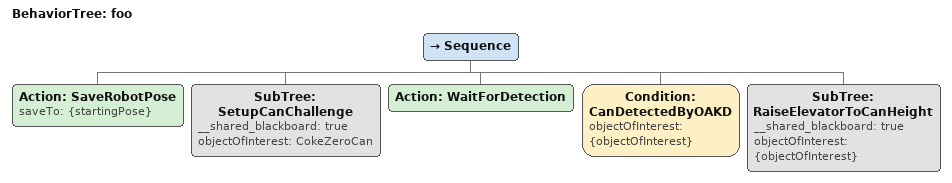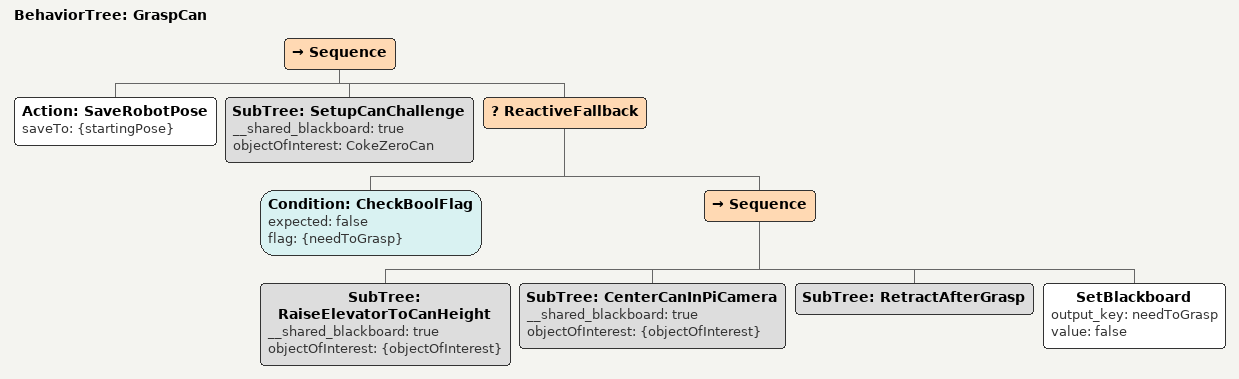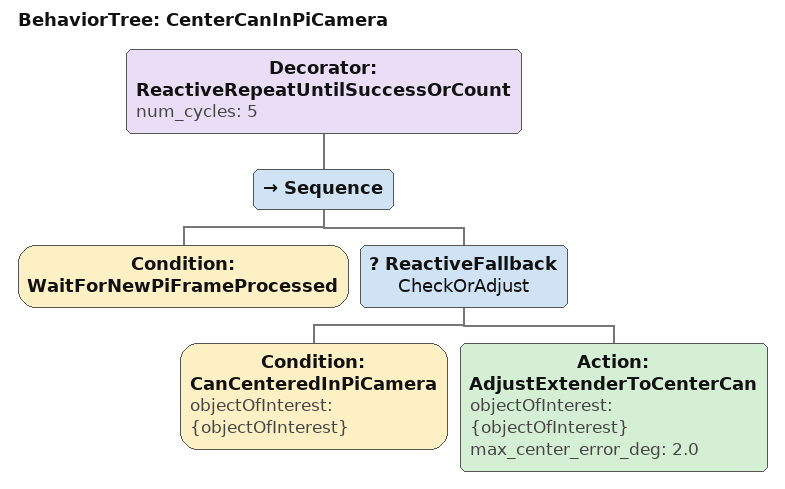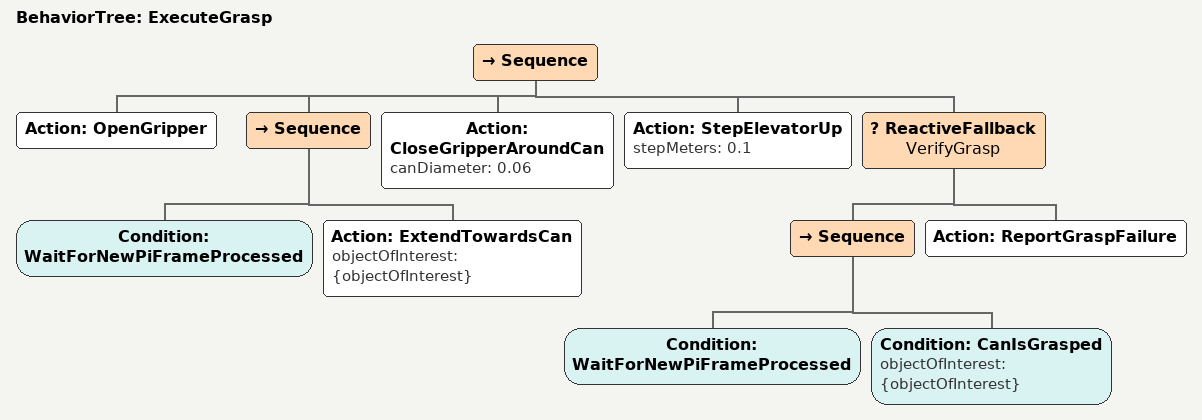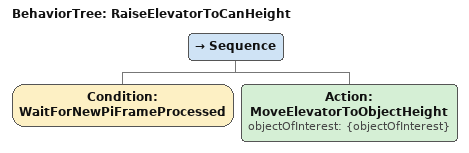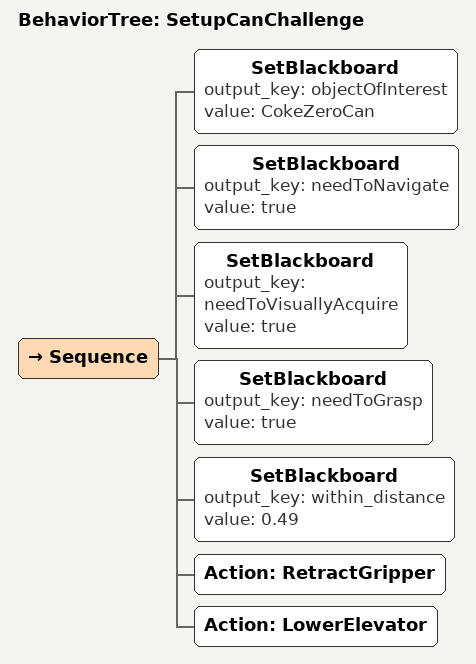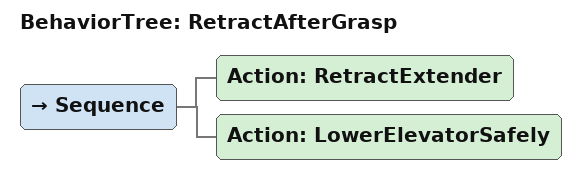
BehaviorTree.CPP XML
<?xml version="1.0"?>
<root main_tree_to_execute="foo">
    <BehaviorTree ID="foo">
        <Sequence>
            <Action ID="SaveRobotPose" saveTo="{startingPose}" />
            <SubTree ID="SetupCanChallenge" __shared_blackboard="true"
                objectOfInterest="CokeZeroCan" />
            <Action ID="WaitForDetection" />
            <Condition ID="CanDetectedByOAKD" objectOfInterest="{objectOfInterest}" />
            <SubTree ID="RaiseElevatorToCanHeight" __shared_blackboard="true"
                objectOfInterest="{objectOfInterest}" />
        </Sequence>
    </BehaviorTree>
    <BehaviorTree ID="GraspCan">
        <Sequence>
            <!-- Initialize blackboard -->
            <Action ID="SaveRobotPose" saveTo="{startingPose}" />
            <SubTree ID="SetupCanChallenge" __shared_blackboard="true"
                objectOfInterest="CokeZeroCan" />

            <!-- Main grasp logic -->
            <ReactiveFallback>
                <Condition ID="CheckBoolFlag" expected="false" flag="{needToGrasp}" />
                <Sequence>
                    <SubTree ID="RaiseElevatorToCanHeight" __shared_blackboard="true"
                        objectOfInterest="{objectOfInterest}" />
                    <SubTree ID="CenterCanInPiCamera" __shared_blackboard="true"
                        objectOfInterest="{objectOfInterest}" />
                    <SubTree ID="RetractAfterGrasp" />
                    <SetBlackboard output_key="needToGrasp" value="false" />
                </Sequence>
            </ReactiveFallback>
        </Sequence>
    </BehaviorTree>

    <BehaviorTree ID="CenterCanInPiCamera">
        <Decorator ID="ReactiveRepeatUntilSuccessOrCount" num_cycles="5">
            <Sequence>
                <Condition ID="WaitForNewPiFrameProcessed" />
                <ReactiveFallback name="CheckOrAdjust">
                    <Condition ID="CanCenteredInPiCamera" objectOfInterest="{objectOfInterest}" />
                    <Action ID="AdjustExtenderToCenterCan" objectOfInterest="{objectOfInterest}"
                        max_center_error_deg="2.0" />
                </ReactiveFallback>
            </Sequence>
        </Decorator>
    </BehaviorTree>

    <BehaviorTree ID="ExecuteGrasp">
        <Sequence>
            <Action ID="OpenGripper" />
            <Sequence>
                <Condition ID="WaitForNewPiFrameProcessed" />
                <Action ID="ExtendTowardsCan" objectOfInterest="{objectOfInterest}" />
            </Sequence>
            <Action ID="CloseGripperAroundCan" canDiameter="0.06" />
            <Action ID="StepElevatorUp" stepMeters="0.1" />
            <ReactiveFallback name="VerifyGrasp">
                <Sequence>
                    <Condition ID="WaitForNewPiFrameProcessed" />
                    <Condition ID="CanIsGrasped" objectOfInterest="{objectOfInterest}" />
                </Sequence>
                <Action ID="ReportGraspFailure" />
            </ReactiveFallback>
        </Sequence>
    </BehaviorTree>

    <BehaviorTree ID="RaiseElevatorToCanHeight">
        <Sequence>
            <!-- Wait for vision system to be ready -->
            <Condition ID="WaitForNewPiFrameProcessed" />

            <!-- One-shot elevator move from OAK-D object Z height -->
            <Action ID="MoveElevatorToObjectHeight" objectOfInterest="{objectOfInterest}" />
        </Sequence>
    </BehaviorTree>

    <BehaviorTree ID="SetupCanChallenge">
        <Sequence>
            <SetBlackboard output_key="objectOfInterest" value="CokeZeroCan" />
            <SetBlackboard output_key="needToNavigate" value="true" />
            <SetBlackboard output_key="needToVisuallyAcquire" value="true" />
            <SetBlackboard output_key="needToGrasp" value="true" />
            <SetBlackboard output_key="within_distance" value="0.49" />
            <Action ID="RetractGripper" />
            <Action ID="LowerElevator" />
        </Sequence>
    </BehaviorTree>

    <BehaviorTree ID="RetractAfterGrasp">
        <Sequence>
            <Action ID="RetractExtender" />
            <Action ID="LowerElevatorSafely" />
        </Sequence>
    </BehaviorTree>

</root>
